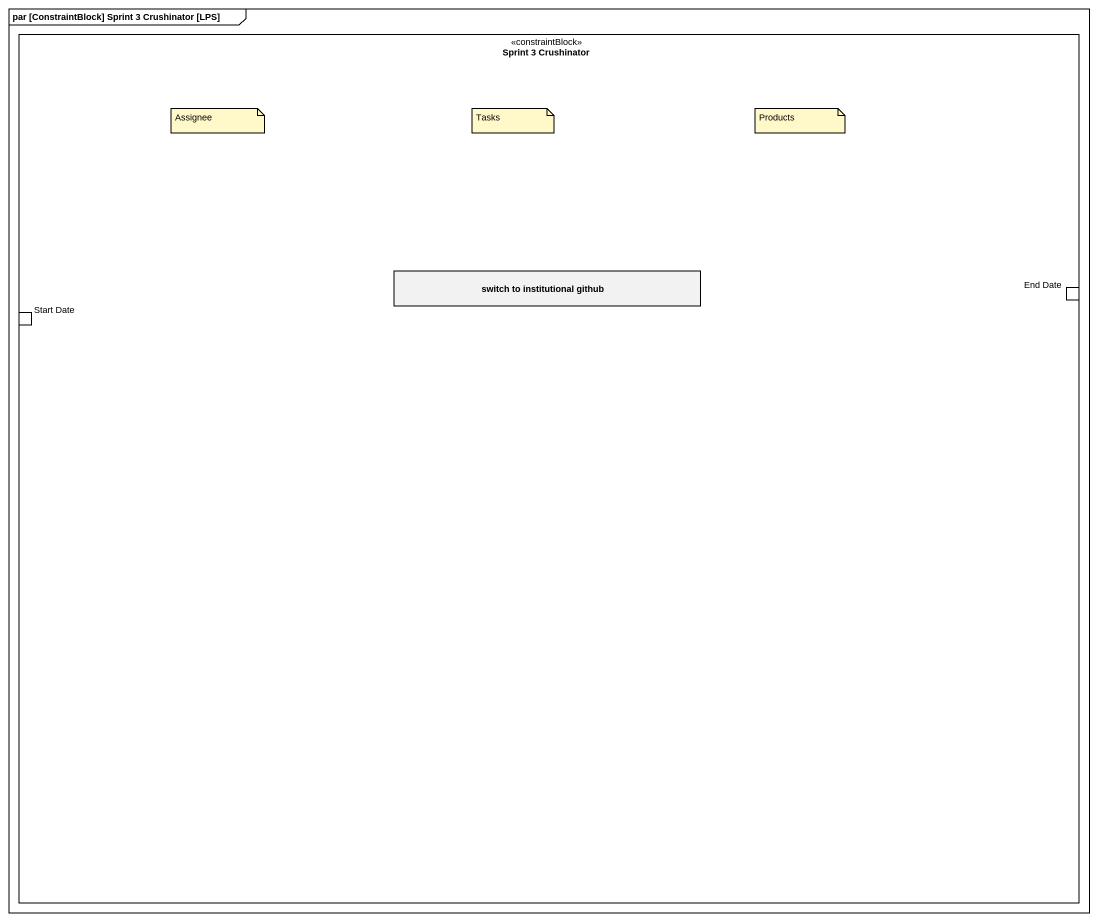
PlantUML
@startuml
mainframe par [ConstraintBlock] Sprint 3 Crushinator [LPS]
rectangle "Sprint 3 Crushinator" as Sprint_3_Crushinator <<constraintBlock>> {
  rectangle "switch to institutional github" as switch_to_institutional
  port "Start Date" as Start_Date
  port "End Date" as End_Date
}
note as N1
  Assignee
end note
note as N2
  Tasks
end note
note as N3
  Products
end note
@enduml
